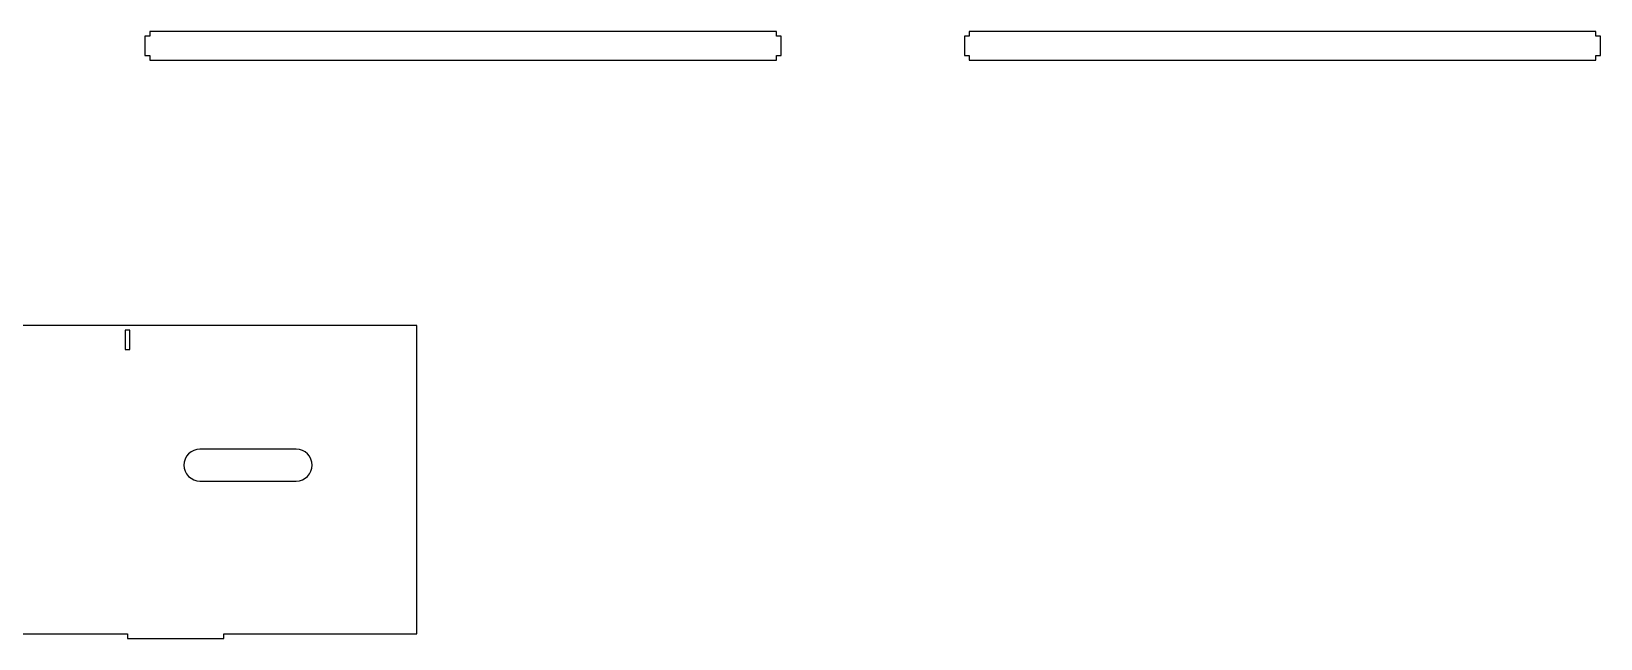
# Model space of a CAD drawing. Header units: centimetres. Extents: x 1.1 to 85.6, y 0.6 to 62.4.
# Drawn here: x 53 to 85.56, y 24.4 to 37 of the extents above; entities that cross this region are included whole.
import ezdxf

# ---------------------------------------------------------------- set-up
doc = ezdxf.new("R2010")
doc.units = ezdxf.units.CM
doc.layers.add('CORTE', color=1, linetype='Continuous')

msp = doc.modelspace()

# ---------------------------------------------------------------- linework, layer by layer
at = {"layer": 'CORTE'}
for points in [[(55.46, 36.4), (68.46, 36.4), (68.46, 36.5), (68.56, 36.5), (68.56, 36.9), (68.46, 36.9), (68.46, 37), (55.46, 37), (55.46, 36.9), (55.36, 36.9), (55.36, 36.5), (55.46, 36.5)], [(72.46, 36.4), (85.46, 36.4), (85.46, 36.5), (85.56, 36.5), (85.56, 36.9), (85.46, 36.9), (85.46, 37), (72.46, 37), (72.46, 36.9), (72.36, 36.9), (72.36, 36.5), (72.46, 36.5)], [(33, 24.5), (37, 24.5), (37, 24.4), (39, 24.4), (39, 24.5), (46, 24.5), (46, 24.4), (48, 24.4), (48, 24.5), (55, 24.5), (55, 24.4), (57, 24.4), (57, 24.5), (61, 24.5), (61, 30.9), (33, 30.9)], [(54.95, 30.4), (55.05, 30.4), (55.05, 30.8), (54.95, 30.8)], [(58.5, 27.67), (58.564, 27.676), (58.626, 27.695), (58.683, 27.726), (58.733, 27.767), (58.774, 27.817), (58.805, 27.874), (58.824, 27.936), (58.83, 28), (58.824, 28.064), (58.805, 28.126), (58.774, 28.183), (58.733, 28.233), (58.683, 28.274), (58.626, 28.305), (58.564, 28.324), (58.5, 28.33), (56.5, 28.33), (56.436, 28.324), (56.374, 28.305), (56.317, 28.274), (56.267, 28.233), (56.226, 28.183), (56.195, 28.126), (56.176, 28.064), (56.17, 28), (56.176, 27.936), (56.195, 27.874), (56.226, 27.817), (56.267, 27.767), (56.317, 27.726), (56.374, 27.695), (56.436, 27.676), (56.5, 27.67)]]:
    msp.add_lwpolyline(points, close=True, dxfattribs=at)

doc.saveas('drawing.dxf')
